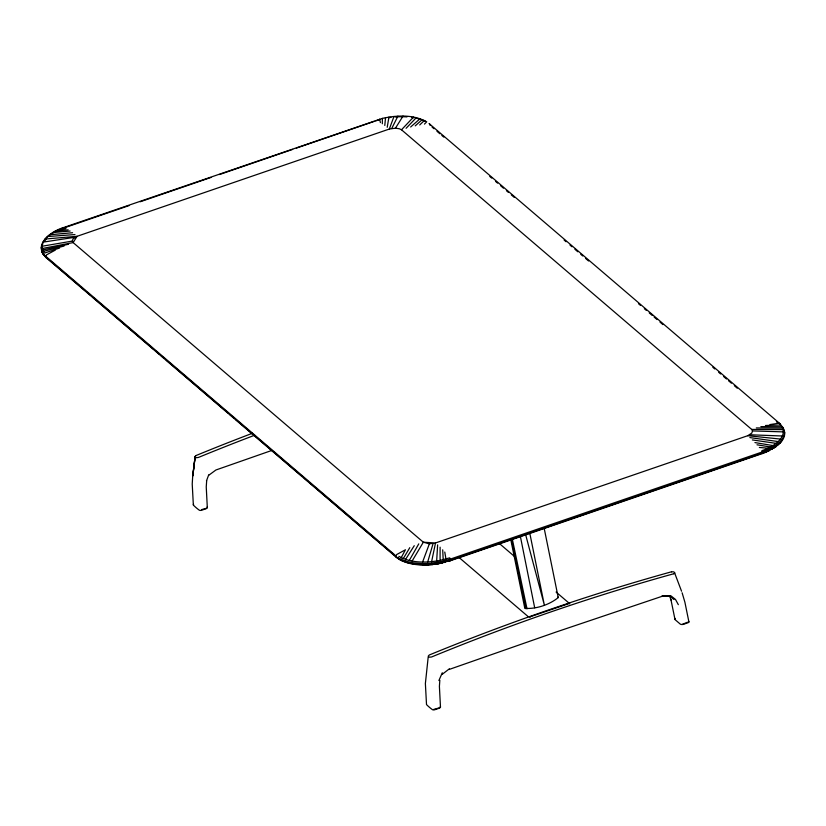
<?xml version="1.0" encoding="UTF-8"?>
<svg xmlns="http://www.w3.org/2000/svg" width="826" height="826" viewBox="0 0 826 826"><rect width="100%" height="100%" fill="white"/><g stroke="black" fill="none" stroke-linecap="round" stroke-linejoin="round"><path stroke-width="1.24" d="M398.886 556.332C411.286 563.332 426.464 562.857 440.082 560.441L440.113 547.194M382.324 123.786L382.407 118.386C396.934 115.227 413.341 114.349 426.722 121.804L424.481 124.117M48.104 236.215A40.67 19.463 -7.2 0 0 41.3 247.377L42.147 252.519L45.833 257.402L396.036 557.034L400.434 559.914A40.67 19.463 -7.2 0 0 422.716 564.612L428.715 564.943L438.513 563.817L450.387 560.338L449.726 557.849L440.082 560.441M765.444 425.504L781.117 425.029C789.48 437.274 772.103 447.609 761.944 450.604L762.605 453.526L766.404 452.039L775.759 446.835L780.539 442.375A39.534 18.926 -7.2 0 0 782.552 439.256M192.747 475.332L192.221 484.046L193.336 504.789M436.655 561.05L437.635 544.84M206.676 480.794L206.242 486.886L207.316 507.629M439.835 680.283L439.401 686.375L440.475 707.118M384.792 125.48L385.525 117.695M193.16 473.061L192.788 475.838L195.122 456.623L192.788 475.838L195.215 456.241L196.123 455.539M59.575 248.037L44.48 253.107C36.117 240.862 53.494 230.526 63.654 227.532L382.407 118.386M428.198 657L425.38 683.536L426.495 704.279A1.9 0.909 -7.2 0 0 426.639 704.712A108.175 51.79 -7.2 0 0 432.359 709.606A1.9 0.909 -7.2 0 0 434.848 709.72L439.071 708.264A2.602 1.249 -7.2 0 0 440.268 706.519M387.208 127.307L388.943 117.075M431.595 561.69L435.519 542.961L747.736 435.705L751.805 433.072L752.507 430.924L751.701 429.427L401.498 129.785L399.33 128.753L395.458 128.185L389.314 129.052L77.097 236.298L73.029 238.941L72.316 241.078L73.132 242.586L423.335 542.217L429.375 543.828L435.519 542.961L423.335 542.217L412.112 561.04M673.809 573.771L674.832 572.934A5.297 2.375 -2.5 0 0 673.572 571.85L671.528 571.819M427.703 561.969L433.092 543.539M206.448 480.98L208.71 474.857M389.314 129.052L394.002 116.445M422.582 562.041L429.375 543.828M544.158 528.186L558.231 597.59C549.527 604.694 536.291 609.185 524.954 608.359L524.985 607.11M438.905 680.521L442.292 672.767M52.348 233.221L63.654 227.532M391.741 128.464L397.895 116.167M401.23 557.633L405.442 549.775L396.542 554.618M409.283 560.451L418.761 543.88M403.315 558.572L409.779 547.669M395.458 128.185L403.016 116.094M529.869 617.476L530.777 616.557L569.413 603.455M405.566 559.398L414.26 545.687M422.716 564.612L437.615 563.518L450.387 560.338L762.615 453.082L773.373 448.188L780.539 442.375M401.498 129.785L413.496 117.096M406.093 128.298L416.325 117.684M419.732 124.943L424.368 120.493M415.241 125.862L422.292 119.563M410.646 126.998L420.042 118.737M442.003 674.491L449.334 668.843M778.092 444.935L762.46 451.894L450.242 559.14L440.413 561.794L431.637 563.074L442.106 563.105M208.957 475.115L215.916 469.994L271.775 450.449M775.759 446.835L773.373 448.188L771.061 448.208M55.239 250.144L46.339 254.986L45.833 257.402L46.937 258.022M682.162 624.435L687.542 622.195M449.076 669.483L555.929 632.086L662.576 596.145L670.423 595.949L661.977 596.011L669.855 596.042M63.385 228.152L129.248 205.529M140.224 201.761L210.96 177.466M219.499 174.534L292.672 149.392M296.327 148.133L374.385 121.329M375.603 120.906L379.124 119.801M772.031 449.251L768.366 449.54M201.781 509.559L206.159 508.362M433.846 709.338L439.318 707.851M43.303 251.393L64.056 246.055M42.642 249.979L68.558 244.248M769.295 450.707L765.816 450.645M42.219 248.523L73.132 242.586L77.097 236.298L45.079 239.044M42.054 246.251L72.316 241.078M450.387 560.771L443.789 561.04M57.696 229.927L66.008 228.647M43.138 242.132L75.094 237.238M769.935 424.574L779.269 423.149M445.555 562.248L441.136 562.857L437.068 562.392M388.778 117.664L390.946 117.385M55.218 231.156L68.176 229.834M52.73 232.571L70.107 231.032M49.508 234.78L72.574 232.726M47.392 236.566L74.99 234.563M432.091 564.241L438.513 563.817M765.382 452.07L766.404 452.039M760.86 426.629L782.305 426.743M751.701 429.427L783.378 429.613M756.296 427.93L782.965 428.157M427.94 564.54L432.886 564.612M752.507 430.924L783.554 431.884M749.74 434.765L782.47 436.004M762.615 453.082L763.606 453.144L448.601 561.35L440.413 561.794M759.342 447.475L767.912 448.208M747.736 435.705L780.518 439.081M749.853 437.584L778.216 441.569M752.341 439.938L776.089 443.355M756.988 444.801L770.39 446.98M754.923 442.571L772.868 445.565M421.518 119.615L425.297 121.195M400.548 558.861L408.674 562.898M398.07 558.552L403.181 561.298A39.534 18.926 -7.2 0 0 428.715 564.943M403.181 561.298L400.434 559.914L398.173 557.519M396.532 557.436L401.023 560.255M398.71 558.851L384.472 546.812M429.055 123.518L780.601 424.234M670.939 595.845L675.482 599.439L678.342 604.673M429.489 123.828L430.109 125.397M45.244 255.812L396.356 556.228M432.06 127.07L434.022 128.742M436.954 131.262L439.886 133.771M441.848 135.443L443.799 137.116M489.777 176.454L491.738 178.127M495.652 181.472L497.603 183.145M500.535 185.664L503.468 188.173M506.41 190.682L508.362 192.355M511.294 194.864L514.237 197.383M564.127 240.067L566.078 241.739M569.992 245.085L571.953 246.757M574.886 249.266L577.818 251.785M580.75 254.294L582.712 255.967M585.644 258.476L588.577 260.985M638.467 303.669L640.429 305.341M644.342 308.697L646.293 310.37M649.226 312.878L652.158 315.387M654.12 317.06L657.052 319.579M659.984 322.088L662.927 324.597M712.817 367.281L714.769 368.954M718.682 372.299L720.644 373.982M723.576 376.491L726.508 379M728.46 380.672L731.402 383.181M734.335 385.69L737.267 388.21M776.399 421.683L778.35 423.356M669.463 595.701L673.923 599.521M499.4 543.549L514.061 556.094M556.094 592.056L569.785 603.765M458.905 557.364L528.248 616.692M79.224 285.641L46.845 257.939C43.375 255.699 41.486 251.424 41.3 247.377M81.175 287.314L85.088 290.659M87.05 292.342L89.982 294.851M92.915 297.36L153.574 349.253M155.536 350.936L159.449 354.282M161.4 355.954L164.343 358.463M166.294 360.136L227.935 412.876M229.886 414.549L233.799 417.894M235.761 419.577L302.285 476.499M304.247 478.171L308.16 481.517M310.111 483.189L376.646 540.111M378.597 541.784L382.51 545.139M395.355 555.888L397.192 557.695M42.9 254.016L44.955 256.091M42.147 252.519L44.294 255.048M783.203 427.414L784.545 432.679A40.67 19.463 -7.2 0 1 773.497 446.825M557.984 597.012L558.231 597.59M669.535 596.031L671.104 600.027L670.888 599.387L674.925 619.108M674.739 573.254L681.553 591.21M783.998 429.912L784.545 432.679M682.111 592.779L684.899 602.216L688.915 621.957M525.553 534.329L544.334 605.024L529.796 533.214M379.64 119.109L380.394 122.589M512.368 539.409L527.009 608.845M511.5 539.254L525.832 608.721M510.809 539.801L524.706 607.76M520.514 537.106L534.69 607.802M444.77 552.047L445.957 559.026M780.157 423.841L780.312 425.029M395.891 555.836L396.036 557.034M442.705 549.817L443.19 559.749M41.661 250.949A40.67 19.463 -7.2 0 1 41.641 246.995M41.868 246.065A40.67 19.463 -7.2 0 1 42.591 244.197M44.573 241.078A40.67 19.463 -7.2 0 1 46.08 239.385M48.879 235.596A40.67 19.463 -7.2 0 1 51.429 233.799M207.109 507.03A2.602 1.249 -7.2 0 1 205.911 508.775L201.689 510.231A1.9 0.909 -7.2 0 1 199.2 510.117A108.175 51.79 -7.2 0 1 193.48 505.223A1.9 0.909 -7.2 0 1 193.645 504.325M196.113 455.508A2095.975 1687.528 -49.4 0 1 252.415 433.268M254.687 435.219A2095.975 1687.528 -49.4 0 0 198.395 457.459L196.392 457.707A5.297 2.674 -12.1 0 1 195.122 456.623M431.637 563.177A40.66 19.587 -7.4 0 1 405.029 560.813M395.22 116.982A40.66 19.339 -7 0 1 406.97 116.9M411.761 117.395A40.66 19.339 -7 0 1 414.125 117.777M416.975 118.376A40.66 19.339 -7 0 1 420.579 119.388M784.483 431.471A40.67 19.463 -7.2 0 1 779.207 443.882M671.528 571.788A2095.975 1687.735 -49.5 0 0 429.272 654.997L428.281 656.112A5.297 2.674 -12.1 0 0 429.551 657.197L431.564 656.98A2095.975 1687.735 -49.5 0 1 673.809 573.74M675.358 618.478A2.602 1.249 -7.2 0 0 675.141 619.707L680.242 624.084A2.602 1.249 -7.2 0 0 683.67 624.239L687.882 622.794A1.9 0.909 -7.2 0 0 688.76 621.524"/></g></svg>
